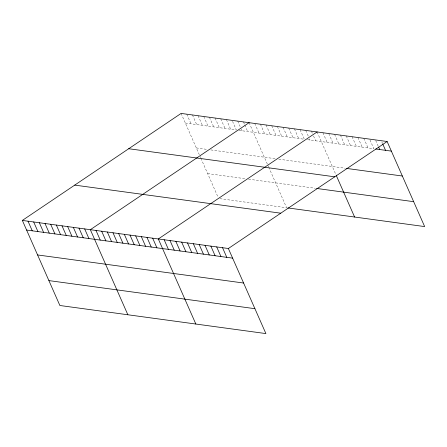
<?xml version="1.0" encoding="UTF-8"?>
<svg xmlns="http://www.w3.org/2000/svg" width="447" height="447" viewBox="0 0 447 447"><rect width="100%" height="100%" fill="white"/><g stroke="black" fill="none" stroke-linecap="round" stroke-linejoin="round"><path stroke-width="0.34" stroke-dasharray="2.23 1.68" d="M185.349 123.037L236.34 129.988L232.094 120.366M238.854 130.328L304.323 139.257L300.082 129.636M307.475 139.682L373.86 148.734L369.613 139.112M196.328 147.935L207.659 149.482M210.811 149.907L275.017 158.663M278.794 159.177L345.274 168.24M207.643 173.592L246.046 178.828M248.566 179.169L315.291 188.265M219.885 198.664L286.616 207.76L268.898 167.586M381.822 141.906L382.615 143.71M375.715 140.509L378.369 146.521M363.78 138.319L368.021 147.94M357.941 137.525L362.182 147.141M352.102 136.726L356.348 146.348M346.263 135.933L350.509 145.549M340.43 135.134L344.671 144.755M334.591 134.34L338.832 143.962M328.752 133.541L332.998 143.163M322.918 132.748L327.159 142.369M317.079 131.954L336.077 175.023M311.414 131.178L312.475 133.586M313.537 135.989L315.655 140.799M305.748 130.407L308.402 136.419M309.458 138.827L309.989 140.028M294.417 128.865L298.657 138.481M288.751 128.088L292.992 137.71M283.085 127.317L287.326 136.938M277.419 126.546L281.66 136.167M271.754 125.775L275.995 135.391M266.088 124.998L270.329 134.62M260.422 124.227L264.663 133.849M254.756 123.456L258.997 133.077M249.091 122.685L267.552 164.535M268.088 165.753L268.63 166.977M243.425 121.914L244.487 124.316M244.749 124.92L247.672 131.53M237.759 121.137L240.145 126.551M241.207 128.954L242.006 130.759M226.428 119.595L230.674 129.217M220.762 118.824L225.009 128.44M215.096 118.047L219.343 127.669M209.431 117.276L213.677 126.898M203.765 116.505L208.011 126.127M198.099 115.734L202.346 125.35M192.433 114.957L196.68 124.579M186.768 114.186L191.014 123.808M181.102 113.415L199.295 154.656M200.1 156.489L200.642 157.707M200.91 158.322L218.063 197.216"/><path stroke-width="0.67" d="M22.35 220.421L228.372 248.51L265.898 333.585L59.876 305.497L22.35 220.421L181.102 113.415L387.124 141.503L424.65 226.579L287.874 207.933M249.091 122.685L90.339 229.691L127.859 314.766M317.079 131.954L158.327 238.961L195.847 324.036M228.372 248.51L387.124 141.503M375.804 149.002L391.371 151.12M346.576 168.418L402.35 176.023M128.714 148.728L334.736 176.816M316.549 188.438L413.665 201.675M74.738 185.108L280.761 213.197M26.591 230.043L232.613 258.131M37.576 254.941L243.598 283.029M48.891 280.599L254.913 308.687M382.878 144.314L385.532 150.326M378.637 147.124L379.693 149.533M336.345 175.637L354.6 217.03M222.533 247.711L226.78 257.332M216.7 246.917L220.941 256.539M210.861 246.124L215.102 255.74M205.022 245.325L209.269 254.946M199.189 244.531L203.43 254.147M193.35 243.732L197.591 253.354M187.511 242.939L191.757 252.561M181.672 242.14L185.918 251.762M175.839 241.346L180.08 250.968M170 240.553L174.241 250.169M164.161 239.754L168.407 249.376M152.662 238.184L156.903 247.806M146.996 237.413L151.237 247.035M141.33 236.642L145.571 246.263M135.665 235.871L139.905 245.492M129.999 235.1L134.24 244.716M124.333 234.323L128.574 243.945M118.667 233.552L122.908 243.174M113.002 232.781L117.243 242.403M107.336 232.01L111.577 241.626M101.67 231.233L105.911 240.855M96.004 230.462L100.245 240.084M84.673 228.92L88.914 238.536M79.007 228.143L83.248 237.765M73.342 227.372L77.582 236.994M67.676 226.601L71.917 236.223M62.01 225.83L66.251 235.446M56.344 225.053L60.585 234.675M50.679 224.282L54.92 233.904M45.013 223.511L49.254 233.133M39.347 222.74L43.588 232.362M33.681 221.969L37.922 231.585M28.016 221.192L32.257 230.814"/></g></svg>
